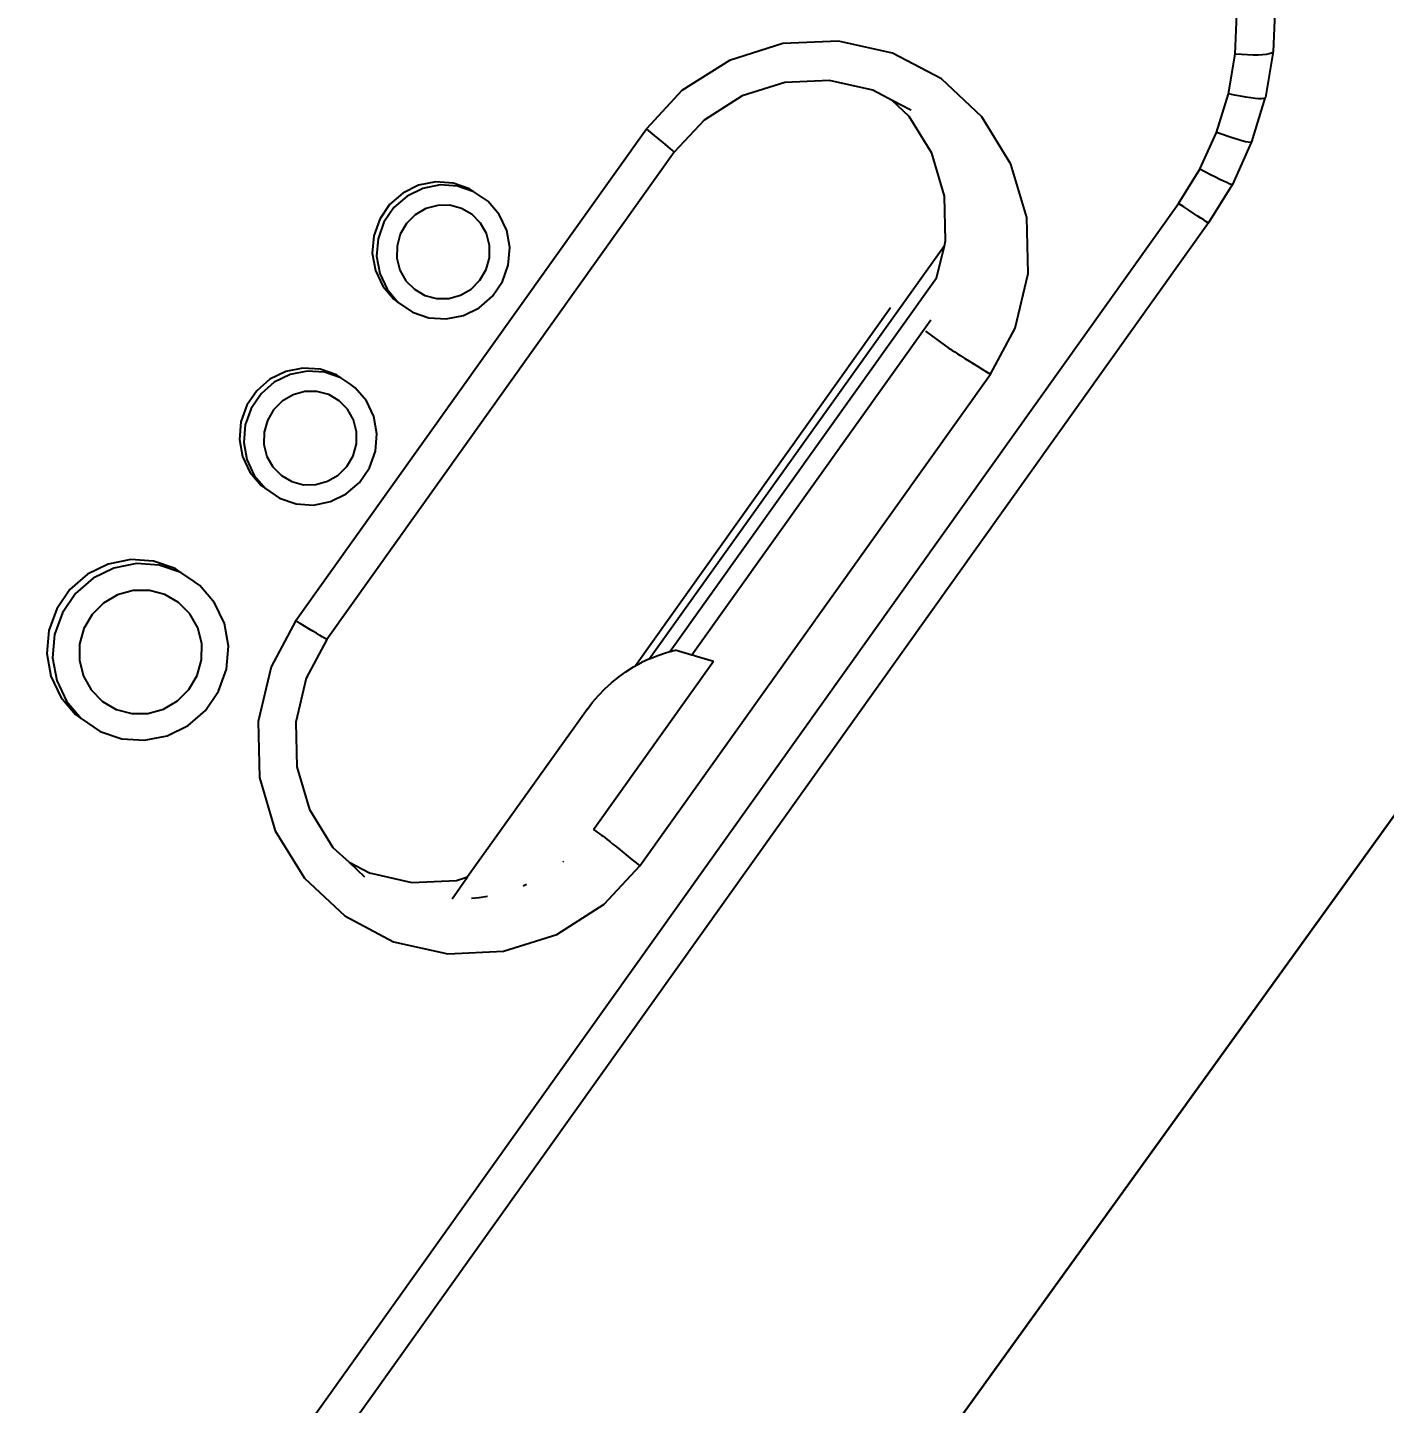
# Model space of a CAD drawing. Header units: metres. Extents: x 141303 to 146299, y 125960 to 127091.
# Drawn here: x 146022.3127 to 146022.6101, y 126150.2815 to 126150.5831 of the extents above; entities that cross this region are included whole.
import ezdxf

# ---------------------------------------------------------------- set-up
doc = ezdxf.new("R2010")
doc.units = ezdxf.units.M
doc.header["$MEASUREMENT"] = 0
for name, color, linetype in [('DIMENSION', 50, 'Continuous'), ('Edges', 7, 'Continuous'), ('FURNITURE', 6, 'Continuous')]:
    doc.layers.add(name, color=color, linetype=linetype)
doc.layers.add('NVMI_WALL', color=7, linetype='Continuous', lineweight=30)
doc.styles.get("Standard").update_dxf_attribs({"font": 'arial.ttf'})
doc.dimstyles.get("Standard").update_dxf_attribs({"dimtxt": 0.18, "dimasz": 0.18, "dimexe": 0.18, "dimexo": 0.0625, "dimgap": 0.09, "dimtad": 0, "dimtih": 1, "dimtoh": 1, "dimdec": 4, "dimzin": 0, "dimdsep": 46, "dimtxsty": 'Standard', "dimcen": 0.09, "dimadec": 0, "dimazin": 0, "dimtfac": 1, "dimtdec": 4, "dimtofl": 0, "dimtmove": 0, "dimatfit": 3, "dimfxl": 1, "dimtolj": 1, "dimtzin": 0, "dimarcsym": 0})

# ---------------------------------------------------------------- blocks, each defined once
blk = doc.blocks.new('ultrasound machine pl')
at = {"layer": 'Edges'}
for p, q in [((160.962, 61.207), (160.712, 61.058)), ((161.244, 61.287), (160.962, 61.207)), ((161.244, 61.199), (160.962, 61.119)), ((161.536, 61.293), (161.244, 61.287)), ((161.536, 61.205), (161.244, 61.199)), ((161.821, 61.224), (161.536, 61.293)), ((161.821, 61.136), (161.536, 61.205)), ((162.077, 61.086), (161.821, 61.224)), ((160.712, 61.058), (160.509, 60.851)), ((160.712, 60.97), (160.509, 60.763)), ((160.962, 61.119), (160.712, 60.97)), ((162.077, 60.998), (161.821, 61.136)), ((162.289, 60.887), (162.077, 61.086)), ((162.289, 60.799), (162.077, 60.998)), ((160.509, 60.851), (160.368, 60.599)), ((161.239, 60.862), (161.047, 60.792)), ((161.443, 60.881), (161.239, 60.862)), ((161.645, 60.847), (161.443, 60.881)), ((161.831, 60.763), (161.645, 60.847)), ((162.44, 60.641), (162.289, 60.887)), ((162.44, 60.553), (162.289, 60.799)), ((164.717, 60.825), (164.504, 60.764)), ((164.939, 60.829), (164.717, 60.825)), ((165.155, 60.778), (164.939, 60.829)), ((167.597, 60.823), (167.384, 60.763)), ((167.819, 60.828), (167.597, 60.823)), ((168.034, 60.776), (167.819, 60.828)), ((160.509, 60.763), (160.368, 60.511)), ((160.879, 60.676), (160.748, 60.521)), ((161.047, 60.792), (160.879, 60.676)), ((161.989, 60.634), (161.831, 60.763)), ((162.108, 60.47), (161.989, 60.634)), ((162.522, 60.365), (162.44, 60.641)), ((164.314, 60.652), (164.161, 60.495)), ((164.504, 60.764), (164.314, 60.652)), ((164.504, 60.698), (164.314, 60.585)), ((164.717, 60.758), (164.504, 60.698)), ((164.939, 60.763), (164.717, 60.758)), ((165.155, 60.711), (164.939, 60.763)), ((165.349, 60.673), (165.155, 60.778)), ((165.349, 60.606), (165.155, 60.711)), ((165.509, 60.522), (165.349, 60.673)), ((167.194, 60.65), (167.04, 60.493)), ((167.384, 60.763), (167.194, 60.65)), ((167.384, 60.696), (167.194, 60.583)), ((167.597, 60.757), (167.384, 60.696)), ((167.819, 60.761), (167.597, 60.757)), ((168.034, 60.709), (167.819, 60.761)), ((168.228, 60.671), (168.034, 60.776)), ((168.228, 60.604), (168.034, 60.709)), ((168.389, 60.52), (168.228, 60.671)), ((160.368, 60.599), (160.298, 60.32)), ((160.368, 60.511), (160.298, 60.232)), ((160.748, 60.521), (160.663, 60.339)), ((162.179, 60.282), (162.108, 60.47)), ((162.522, 60.277), (162.44, 60.553)), ((164.161, 60.495), (164.054, 60.304)), ((164.314, 60.585), (164.161, 60.428)), ((164.568, 60.45), (164.441, 60.362)), ((164.714, 60.503), (164.568, 60.45)), ((164.868, 60.517), (164.714, 60.503)), ((165.021, 60.492), (164.868, 60.517)), ((165.163, 60.428), (165.021, 60.492)), ((165.509, 60.455), (165.349, 60.606)), ((165.624, 60.336), (165.509, 60.522)), ((165.624, 60.269), (165.509, 60.455)), ((167.04, 60.493), (166.933, 60.302)), ((167.194, 60.583), (167.04, 60.426)), ((167.448, 60.449), (167.321, 60.361)), ((167.593, 60.502), (167.448, 60.449)), ((167.748, 60.516), (167.593, 60.502)), ((167.901, 60.49), (167.748, 60.516)), ((168.042, 60.426), (167.901, 60.49)), ((168.389, 60.454), (168.228, 60.604)), ((168.503, 60.334), (168.389, 60.52)), ((168.503, 60.267), (168.389, 60.454)), ((160.298, 60.32), (160.298, 60.232)), ((160.663, 60.339), (160.628, 60.141)), ((162.198, 60.082), (162.179, 60.282)), ((162.522, 60.277), (162.522, 60.365)), ((162.528, 60.078), (162.522, 60.277)), ((164.054, 60.304), (164.001, 60.093)), ((164.161, 60.428), (164.054, 60.237)), ((164.441, 60.362), (164.342, 60.245)), ((165.282, 60.331), (165.163, 60.428)), ((165.372, 60.207), (165.282, 60.331)), ((165.686, 60.127), (165.624, 60.336)), ((166.933, 60.302), (166.88, 60.091)), ((167.04, 60.426), (166.933, 60.236)), ((167.321, 60.361), (167.222, 60.244)), ((168.162, 60.329), (168.042, 60.426)), ((168.251, 60.205), (168.162, 60.329)), ((168.565, 60.125), (168.503, 60.334)), ((160.298, 60.232), (160.304, 59.945)), ((160.628, 60.141), (160.647, 59.94)), ((164.054, 60.237), (164.001, 60.026)), ((164.277, 60.107), (164.251, 59.957)), ((164.342, 60.245), (164.277, 60.107)), ((165.426, 60.064), (165.372, 60.207)), ((165.686, 60.06), (165.624, 60.269)), ((165.686, 60.06), (165.686, 60.127)), ((166.933, 60.236), (166.88, 60.024)), ((167.157, 60.105), (167.131, 59.955)), ((167.222, 60.244), (167.157, 60.105)), ((168.305, 60.062), (168.251, 60.205)), ((168.565, 60.059), (168.503, 60.267)), ((168.565, 60.059), (168.565, 60.125)), ((160.304, 59.945), (160.386, 59.669)), ((160.647, 59.94), (160.718, 59.752)), ((162.163, 59.884), (162.198, 60.082)), ((162.458, 59.711), (162.528, 59.99)), ((162.526, 60.071), (162.528, 60.078)), ((162.528, 59.99), (162.526, 60.071)), ((164.001, 60.093), (164.001, 60.026)), ((164.001, 60.026), (164.005, 59.809)), ((164.251, 59.957), (164.265, 59.805)), ((165.44, 59.912), (165.426, 60.064)), ((165.69, 59.909), (165.686, 60.06)), ((166.88, 60.091), (166.88, 60.024)), ((166.88, 60.024), (166.885, 59.807)), ((167.131, 59.955), (167.145, 59.803)), ((168.32, 59.91), (168.305, 60.062)), ((168.57, 59.908), (168.565, 60.059)), ((162.078, 59.701), (162.163, 59.884)), ((164.005, 59.809), (164.067, 59.6)), ((164.265, 59.805), (164.319, 59.662)), ((165.349, 59.624), (165.414, 59.762)), ((165.414, 59.762), (165.44, 59.912)), ((165.637, 59.631), (165.69, 59.843)), ((165.689, 59.904), (165.69, 59.909)), ((165.69, 59.843), (165.689, 59.904)), ((166.885, 59.807), (166.947, 59.598)), ((167.145, 59.803), (167.199, 59.661)), ((168.229, 59.622), (168.293, 59.76)), ((168.293, 59.76), (168.32, 59.91)), ((168.517, 59.63), (168.57, 59.841)), ((168.569, 59.903), (168.57, 59.908)), ((168.569, 59.903), (168.57, 59.841)), ((160.386, 59.669), (160.537, 59.424)), ((160.718, 59.752), (160.837, 59.588)), ((160.837, 59.588), (160.995, 59.459)), ((161.947, 59.546), (162.078, 59.701)), ((162.317, 59.46), (162.458, 59.711)), ((164.067, 59.6), (164.182, 59.414)), ((164.319, 59.662), (164.409, 59.538)), ((165.25, 59.506), (165.349, 59.624)), ((165.53, 59.441), (165.637, 59.631)), ((166.947, 59.598), (167.062, 59.412)), ((167.199, 59.661), (167.289, 59.536)), ((168.129, 59.505), (168.229, 59.622)), ((168.41, 59.439), (168.517, 59.63)), ((160.537, 59.424), (160.749, 59.225)), ((160.995, 59.459), (161.181, 59.376)), ((161.587, 59.36), (161.779, 59.43)), ((161.779, 59.43), (161.947, 59.546)), ((162.114, 59.252), (162.317, 59.46)), ((164.182, 59.414), (164.342, 59.263)), ((164.409, 59.538), (164.529, 59.441)), ((164.529, 59.441), (164.67, 59.377)), ((164.977, 59.366), (165.123, 59.418)), ((165.123, 59.418), (165.25, 59.506)), ((165.377, 59.284), (165.53, 59.441)), ((167.062, 59.412), (167.222, 59.261)), ((167.289, 59.536), (167.408, 59.439)), ((167.408, 59.439), (167.549, 59.375)), ((167.857, 59.364), (168.003, 59.417)), ((168.003, 59.417), (168.129, 59.505)), ((168.256, 59.282), (168.41, 59.439)), ((161.181, 59.376), (161.383, 59.342)), ((161.383, 59.342), (161.587, 59.36)), ((161.864, 59.104), (162.114, 59.252)), ((164.342, 59.263), (164.537, 59.158)), ((164.67, 59.377), (164.823, 59.351)), ((164.823, 59.351), (164.977, 59.366)), ((165.187, 59.171), (165.377, 59.284)), ((167.222, 59.261), (167.416, 59.156)), ((167.549, 59.375), (167.702, 59.35)), ((167.702, 59.35), (167.857, 59.364)), ((168.066, 59.17), (168.256, 59.282)), ((160.749, 59.225), (161.005, 59.086)), ((161.005, 59.086), (161.29, 59.018)), ((161.582, 59.024), (161.864, 59.104)), ((164.537, 59.158), (164.752, 59.106)), ((164.752, 59.106), (164.974, 59.111)), ((164.974, 59.111), (165.187, 59.171)), ((167.416, 59.156), (167.632, 59.104)), ((167.632, 59.104), (167.853, 59.109)), ((167.853, 59.109), (168.066, 59.17)), ((161.29, 59.018), (161.582, 59.024)), ((162.869, 58.75), (162.216, 58.665)), ((162.873, 58.684), (162.869, 58.75)), ((162.869, 58.75), (170.471, 58.75)), ((170.466, 58.684), (170.471, 58.75)), ((171.123, 58.665), (170.471, 58.75)), ((162.216, 58.665), (161.56, 58.399)), ((162.877, 58.62), (162.873, 58.684)), ((162.881, 58.557), (162.877, 58.62)), ((162.885, 58.499), (162.881, 58.557)), ((170.454, 58.499), (170.458, 58.557)), ((170.458, 58.557), (170.462, 58.62)), ((170.462, 58.62), (170.466, 58.684)), ((171.779, 58.399), (171.123, 58.665)), ((161.56, 58.399), (160.997, 57.975)), ((162.889, 58.446), (162.885, 58.499)), ((162.893, 58.399), (162.889, 58.446)), ((162.896, 58.359), (162.893, 58.399)), ((170.443, 58.359), (170.446, 58.399)), ((170.446, 58.399), (170.45, 58.446)), ((170.45, 58.446), (170.454, 58.499)), ((172.342, 57.975), (171.779, 58.399)), ((162.356, 58.222), (161.83, 58.008)), ((162.903, 58.295), (162.356, 58.222)), ((162.899, 58.328), (162.896, 58.359)), ((162.901, 58.307), (162.899, 58.328)), ((162.904, 58.3), (162.901, 58.307)), ((162.904, 58.3), (162.903, 58.295)), ((169.306, 58.292), (162.903, 58.295)), ((162.904, 58.307), (162.904, 58.3)), ((170.436, 58.295), (169.306, 58.292)), ((170.435, 58.307), (170.435, 58.3)), ((170.435, 58.3), (170.438, 58.307)), ((170.435, 58.3), (170.436, 58.295)), ((170.983, 58.222), (170.436, 58.295)), ((170.438, 58.307), (170.44, 58.328)), ((170.44, 58.328), (170.443, 58.359)), ((171.509, 58.008), (170.983, 58.222)), ((160.997, 57.975), (160.565, 57.423)), ((161.83, 58.008), (161.379, 57.669)), ((171.96, 57.669), (171.509, 58.008)), ((172.775, 57.423), (172.342, 57.975)), ((161.379, 57.669), (161.033, 57.226)), ((172.306, 57.226), (171.96, 57.669)), ((160.565, 57.423), (160.293, 56.78)), ((173.046, 56.78), (172.775, 57.423)), ((161.033, 57.226), (160.815, 56.711)), ((172.524, 56.711), (172.306, 57.226)), ((160.293, 56.78), (160.2, 56.09)), ((160.815, 56.711), (160.781, 56.437)), ((172.558, 56.437), (172.524, 56.711)), ((173.139, 56.09), (173.046, 56.78)), ((160.781, 56.437), (160.746, 56.171)), ((160.781, 56.437), (160.82, 56.151)), ((172.519, 56.151), (172.558, 56.437)), ((172.593, 56.177), (172.558, 56.437)), ((160.82, 56.151), (161.033, 55.647)), ((172.306, 55.647), (172.519, 56.146)), ((172.519, 56.146), (172.519, 56.151)), ((172.593, 56.171), (172.593, 56.177)), ((160.2, 56.09), (160.293, 55.4)), ((173.046, 55.4), (173.139, 56.09)), ((161.033, 55.647), (161.379, 55.205)), ((171.96, 55.205), (172.306, 55.647)), ((160.293, 55.4), (160.565, 54.756)), ((172.775, 54.756), (173.046, 55.4)), ((161.159, 55.115), (161.498, 55.115)), ((161.379, 55.205), (161.498, 55.115)), ((164.087, 55.115), (161.498, 55.115)), ((164.087, 55.115), (164.201, 55.112)), ((164.201, 55.112), (164.314, 55.102)), ((164.314, 55.102), (164.427, 55.085)), ((164.427, 55.085), (164.538, 55.061)), ((171.509, 54.865), (171.96, 55.205)), ((161.307, 54.919), (161.371, 54.844)), ((164.538, 55.061), (164.648, 55.03)), ((164.648, 55.03), (164.756, 54.993)), ((164.756, 54.993), (164.861, 54.95)), ((164.861, 54.95), (164.964, 54.9)), ((170.42, 54.938), (164.886, 54.938)), ((160.565, 54.756), (160.997, 54.204)), ((161.371, 54.844), (161.444, 54.77)), ((165.063, 54.845), (164.964, 54.9)), ((165.063, 54.845), (165.159, 54.783)), ((171.451, 54.842), (165.063, 54.845)), ((165.159, 54.783), (165.251, 54.716)), ((171.063, 54.685), (171.451, 54.842)), ((171.451, 54.842), (171.509, 54.865)), ((172.342, 54.204), (172.775, 54.756)), ((165.251, 54.716), (165.288, 54.685)), ((171.063, 54.685), (165.288, 54.685)), ((165.288, 54.685), (165.339, 54.643)), ((165.411, 54.437), (165.339, 54.643)), ((161.814, 54.481), (161.853, 54.458)), ((170.587, 54.437), (165.411, 54.437)), ((165.421, 54.41), (165.411, 54.437)), ((165.421, 54.41), (165.504, 54.171)), ((170.435, 54.41), (170.435, 54.041)), ((162.35, 54.248), (162.362, 54.244)), ((160.997, 54.204), (161.56, 53.78)), ((162.904, 54.171), (165.504, 54.171)), ((162.904, 54.171), (162.904, 54.041)), ((162.904, 54.041), (162.904, 54.023)), ((170.435, 54.041), (170.435, 54.023)), ((171.779, 53.78), (172.342, 54.204)), ((162.896, 53.866), (162.893, 53.809)), ((162.899, 53.917), (162.896, 53.866)), ((162.901, 53.96), (162.899, 53.917)), ((162.903, 53.996), (162.901, 53.96)), ((162.904, 54.023), (162.903, 53.996)), ((170.435, 54.023), (170.436, 53.996)), ((170.436, 53.996), (170.438, 53.96)), ((170.438, 53.96), (170.44, 53.917)), ((170.44, 53.917), (170.443, 53.866)), ((170.443, 53.866), (170.446, 53.809)), ((161.56, 53.78), (162.216, 53.514)), ((162.889, 53.749), (162.885, 53.685)), ((162.893, 53.809), (162.889, 53.749)), ((170.446, 53.809), (170.45, 53.749)), ((170.45, 53.749), (170.454, 53.685)), ((171.123, 53.514), (171.779, 53.78)), ((162.877, 53.554), (162.873, 53.49)), ((162.881, 53.619), (162.877, 53.554)), ((162.885, 53.685), (162.881, 53.619)), ((170.454, 53.685), (170.458, 53.619)), ((170.458, 53.619), (170.462, 53.554)), ((170.462, 53.554), (170.466, 53.49)), ((175.54, 53.261), (175.962, 53.538)), ((162.216, 53.514), (162.869, 53.43)), ((162.873, 53.49), (162.869, 53.43)), ((162.869, 53.43), (170.471, 53.43)), ((170.466, 53.49), (170.471, 53.43)), ((170.471, 53.43), (171.123, 53.514)), ((175.083, 53.04), (175.54, 53.261)), ((175.581, 53.193), (175.54, 53.261)), ((175.621, 53.129), (175.581, 53.193)), ((176.335, 53.211), (175.846, 52.89)), ((174.602, 52.88), (175.083, 53.04)), ((175.115, 52.967), (175.083, 53.04)), ((175.66, 53.071), (175.621, 53.129)), ((175.697, 53.02), (175.66, 53.071)), ((175.731, 52.976), (175.697, 53.02)), ((174.103, 52.783), (174.602, 52.88)), ((174.623, 52.804), (174.602, 52.88)), ((175.146, 52.899), (175.115, 52.967)), ((175.176, 52.837), (175.146, 52.899)), ((175.204, 52.782), (175.176, 52.837)), ((175.846, 52.89), (175.318, 52.635)), ((175.763, 52.941), (175.731, 52.976)), ((175.79, 52.914), (175.763, 52.941)), ((175.813, 52.897), (175.79, 52.914)), ((175.832, 52.889), (175.813, 52.897)), ((175.846, 52.89), (175.832, 52.889)), ((139.073, 52.75), (173.596, 52.75)), ((173.596, 52.75), (174.103, 52.783)), ((173.598, 52.671), (173.596, 52.75)), ((173.601, 52.597), (173.598, 52.671)), ((174.114, 52.704), (174.103, 52.783)), ((174.124, 52.631), (174.114, 52.704)), ((174.644, 52.732), (174.623, 52.804)), ((174.664, 52.667), (174.644, 52.732)), ((174.683, 52.608), (174.664, 52.667)), ((175.23, 52.734), (175.204, 52.782)), ((175.254, 52.695), (175.23, 52.734)), ((175.275, 52.665), (175.254, 52.695)), ((175.293, 52.645), (175.275, 52.665)), ((173.603, 52.529), (173.601, 52.597)), ((173.606, 52.469), (173.603, 52.529)), ((174.135, 52.564), (174.124, 52.631)), ((174.144, 52.503), (174.135, 52.564)), ((174.153, 52.451), (174.144, 52.503)), ((174.701, 52.558), (174.683, 52.608)), ((174.717, 52.516), (174.701, 52.558)), ((174.731, 52.484), (174.717, 52.516)), ((174.744, 52.462), (174.731, 52.484)), ((175.307, 52.635), (174.762, 52.453)), ((175.307, 52.635), (175.293, 52.645)), ((175.318, 52.635), (175.307, 52.635)), ((175.322, 52.642), (175.318, 52.635)), ((173.608, 52.416), (173.606, 52.469)), ((173.61, 52.372), (173.608, 52.416)), ((173.612, 52.339), (173.61, 52.372)), ((173.613, 52.315), (173.612, 52.339)), ((173.615, 52.302), (173.613, 52.315)), ((174.179, 52.339), (173.615, 52.302)), ((174.161, 52.408), (174.153, 52.451)), ((174.168, 52.374), (174.161, 52.408)), ((174.175, 52.351), (174.168, 52.374)), ((174.179, 52.339), (174.175, 52.351)), ((174.183, 52.337), (174.179, 52.339)), ((174.753, 52.451), (174.183, 52.337)), ((174.753, 52.451), (174.744, 52.462)), ((174.76, 52.45), (174.753, 52.451)), ((174.762, 52.453), (174.76, 52.45)), ((173.615, 52.302), (139.053, 52.302))]:
    blk.add_line(p, q, dxfattribs=at)
blk = doc.blocks.new('*D335')
at = {"layer": 'Defpoints', "color": 0, "transparency": 16777216}
for p in [(146035.38572, 126167.7902), (146037.35398, 126166.37152), (146018.42724, 126144.26211)]:
    blk.add_point(p, dxfattribs=at)
at = {"layer": 'DIMENSION', "color": 0, "lineweight": -2, "transparency": 16777216}
for p, q in [((146035.43642, 126167.75365), (146037.5, 126166.26627)), ((146037.24873, 126166.2255), (146029.00585, 126154.78938)), ((146020.50074, 126142.98946), (146028.74363, 126154.42558)), ((146018.47794, 126144.22557), (146020.54152, 126142.73819))]:
    blk.add_line(p, q, dxfattribs=at)
at = {"layer": 'DIMENSION', "color": 0, "transparency": 16777216}
for points in [[(146037.22439, 126166.24304), (146037.27307, 126166.20796), (146037.35398, 126166.37152)], [(146020.47641, 126143.007), (146020.52508, 126142.97192), (146020.3955, 126142.84344)]]:
    blk.add_solid(points, dxfattribs=at)
at = {"layer": 'DIMENSION', "color": 0, "transparency": 16777216, "insert": (146028.87474, 126154.60748), "char_height": 0.18, "attachment_point": 5}
blk.add_mtext('\\A1;29.0028', dxfattribs=at)

msp = doc.modelspace()

# ---------------------------------------------------------------- linework, layer by layer
at = {"layer": 'NVMI_WALL'}
msp.add_line((146019.66832, 126146.32602), (146023.05969, 126151.03119), dxfattribs=at)
msp.add_line((146019.66832, 126146.32602), (146023.05969, 126151.03119), dxfattribs=at)
msp.add_line((146019.66832, 126146.32602), (146023.05969, 126151.03119), dxfattribs=at)

# ---------------------------------------------------------------- block references
at = {"layer": 'FURNITURE', "xscale": 0.01741392623643738, "yscale": 0.01741392623643738, "zscale": 0.01741392623643738, "rotation": 54.51050912069492}
msp.add_blockref('ultrasound machine pl', (146021.55792, 126147.5499), dxfattribs=at)

# ---------------------------------------------------------------- dimensions: what is measured, and where the dimension line sits
at = {"layer": 'DIMENSION'}
dim = msp.add_aligned_dim(p1=(146018.42724, 126144.26211), p2=(146035.38572, 126167.7902), distance=-2.42625, dimstyle='Standard', dxfattribs=at)
dim.commit()
dim.dimension.update_dxf_attribs({"geometry": '*D335', "text_midpoint": (146028.87474, 126154.60748)})

doc.saveas('drawing.dxf')
